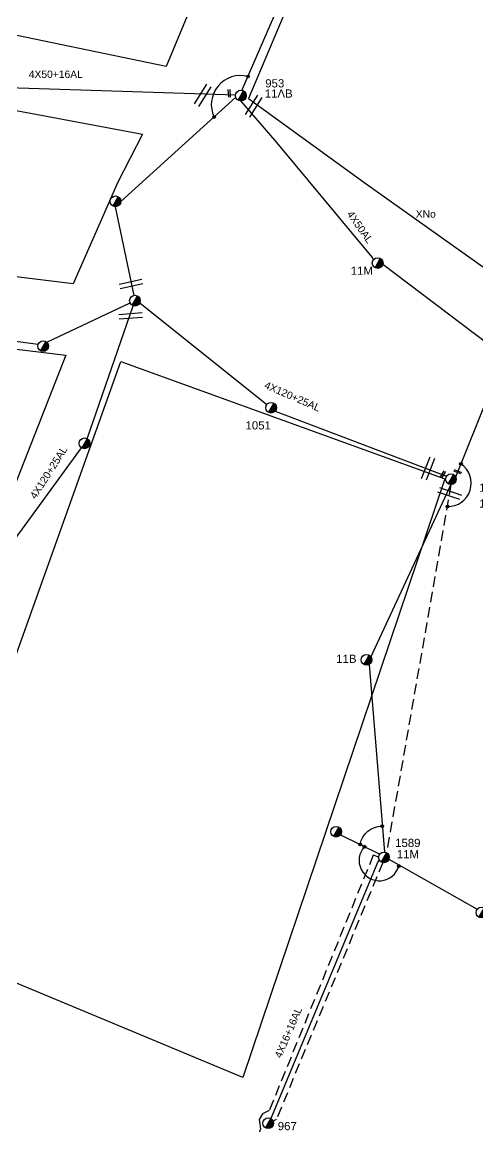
# Model space of a CAD drawing. Header units: millimetres. Extents: x 751 to 1825, y 358 to 872.
# Drawn here: x 917.9 to 973.6, y 631.4 to 766.6 of the extents above; entities that cross this region are included whole.
import ezdxf

# ---------------------------------------------------------------- set-up
doc = ezdxf.new("R2010")
doc.units = ezdxf.units.MM
doc.linetypes.add('DASHED', pattern=[19.05, 12.7, -6.35])
for name, color, linetype in [('Άγνωστα', 7, 'Continuous'), ('Γέφυρες Εναέριου Δικτύου', 7, 'Continuous'), ('Γυμνά εναέρια ΧΤ (3Φ)   4x50AL', 7, 'Continuous'), ('Γυμνά εναέρια ΧΤ και ΦΟΠ (3Φ)   4x16+16AL', 7, 'Continuous'), ('Γυμνά εναέρια ΧΤ και ΦΟΠ (3Φ)   4x50+16AL', 7, 'Continuous'), ('Επιγραφές - Σχήματα', 7, 'Continuous'), ('Μηχανική τομή', 7, 'Continuous'), ('Στύλος ΦΜ', 7, 'Continuous'), ('Στύλος ΦΜ @ 1', 7, 'Continuous'), ('Συνδέσεις', 7, 'Continuous'), ('Συνεστραμμένα ΧΤ   4x120+25 AL', 7, 'SYN_LINE'), ('Τομή', 7, 'Continuous'), ('Υπόβαθρο ΔΕΗ', 7, 'Continuous')]:
    doc.layers.add(name, color=color, linetype=linetype)
doc.styles.get("Standard").update_dxf_attribs({"font": 'arial.ttf'})
doc.linetypes.add('SYN_LINE', pattern='A,0.5,-0.0001,["/\\/\\/\\/",Standard,S=0.1,R=0,X=0,Y=-0.05],-0.25', length=0.7501)

# ---------------------------------------------------------------- blocks, each defined once
blk = doc.blocks.new('ΥΠΑΡΧΩΝ ΤΣΙΜΕΝΤΕΝΙΟΣ ΣΤΥΛΟΣ')
at = {"layer": 'Στύλος ΦΜ'}
blk.add_hatch(color=256, dxfattribs=at).paths.add_polyline_path([(-1.29, -2.28, 0.574793), (2.62, 0, 0.268822), (1.3, 2.27)])
blk.add_line((-1.29, -2.28), (1.3, 2.27), dxfattribs=at)
blk.add_circle((0, 0), 2.62, dxfattribs=at)
at = {"layer": 'Στύλος ΦΜ', "flags": 4}
for tag, p in [('ΑΡΙΘΜΟΣ', (-4.68, 8.05)), ('ΤΥΠΟΣ', (-4.91, 3.03))]:
    blk.add_attdef(tag, p, '', height=4, dxfattribs=at)
blk = doc.blocks.new('ΤΟΜΗ')
at = {"layer": 'Τομή', "ltscale": 40}
for p, q in [((-5.68, 0), (5.68, 0)), ((5.68, -2.33), (-5.68, -2.33))]:
    blk.add_line(p, q, dxfattribs=at)
blk = doc.blocks.new('ΜΗΧΑΝΙΚΗ ΤΟΜΗ')
at = {"layer": 'Μηχανική τομή', "ltscale": 40}
for p, q in [((-1.89, 0.78), (1.89, 0.78)), ((1.89, 0), (-1.89, 0))]:
    blk.add_line(p, q, dxfattribs=at)
blk = doc.blocks.new('_ΣΥΝΔΕΣΗ')
at = {"layer": 'Συνδέσεις', "linetype": 'SYN_LINE', "ltscale": 40}
blk.add_hatch(color=256, dxfattribs=at).paths.add_polyline_path([(0.5, -0.01, 1), (-0.5, -0.01, 1)])
at = {"layer": 'Συνδέσεις'}
blk.add_circle((0, -0.01), 0.5, dxfattribs=at)

msp = doc.modelspace()

# ---------------------------------------------------------------- linework, layer by layer
at = {"layer": 'Άγνωστα', "color": 5, "linetype": 'DASHED', "ltscale": 0.1}
for points in [[(970.32, 709.97), (962.45, 664.91)], [(961.52, 664.36), (960.82, 664.62), (948.11, 633.39), (947.28, 632.97), (946.88, 632.28), (946.94, 631.76), (947.02, 631.1), (937.85, 606.13)]]:
    msp.add_lwpolyline(points, dxfattribs=at)
at = {"layer": 'Άγνωστα', "color": 85, "linetype": 'DASHED', "ltscale": 0.1}
msp.add_lwpolyline([(961.99, 663.71), (948.95, 632.26), (948.57, 632.09)], dxfattribs=at)
at = {"layer": 'Γέφυρες Εναέριου Δικτύου', "ltscale": 0.1}
for points in [[(969.89, 707.28, 0.748657), (971.53, 712.5, -2.48323)], [(959.21, 665.92, -0.369554), (961.92, 668.18, 2.941814)], [(959.75, 665.65, 1.268909), (963.95, 663.29, -12.95662)]]:
    msp.add_lwpolyline(points, format="xyb", dxfattribs=at)
msp.add_arc((944.58, 756.45), 3.56, 75.0193, 205.4276, dxfattribs=at)
at = {"layer": 'Γυμνά εναέρια ΧΤ (3Φ)   4x50AL', "color": 5, "ltscale": 0.1}
for points in [[(960.83, 737.46), (960.71, 737.75), (948.84, 752.08), (944.64, 756.91)], [(976.38, 726), (976.38, 726), (961.99, 736.91)], [(970.9, 710.93), (976.56, 724.89)]]:
    msp.add_lwpolyline(points, dxfattribs=at)
at = {"layer": 'Γυμνά εναέρια ΧΤ και ΦΟΠ (3Φ)   4x16+16AL', "color": 27, "ltscale": 0.1}
for points in [[(970.32, 709.97), (960.53, 688.9)], [(960.32, 687.97), (962.2, 665)], [(961.56, 664.03), (961.38, 663.81), (948.29, 632.39)]]:
    msp.add_lwpolyline(points, dxfattribs=at)
at = {"layer": 'Γυμνά εναέρια ΧΤ και ΦΟΠ (3Φ)   4x16+16AL', "color": 85, "ltscale": 0.1}
for points in [[(956.82, 667.1), (961.61, 664.74)], [(962.74, 664.12), (973.54, 658.03)]]:
    msp.add_lwpolyline(points, dxfattribs=at)
at = {"layer": 'Γυμνά εναέρια ΧΤ και ΦΟΠ (3Φ)   4x50+16AL', "color": 133, "ltscale": 0.1}
msp.add_lwpolyline([(903.52, 758.94), (944, 757.67)], dxfattribs=at)
at = {"layer": 'Συνεστραμμένα ΧΤ   4x120+25 AL', "color": 85, "linetype": 'SYN_LINE', "ltscale": 10}
for points in [[(944.77, 758.2), (958.89, 790.81)], [(944.02, 757.36), (929.96, 744.62)], [(931.58, 733.11), (931.58, 733.11), (929.31, 743.96)]]:
    msp.add_lwpolyline(points, dxfattribs=at)
at = {"layer": 'Συνεστραμμένα ΧΤ   4x120+25 AL', "color": 1, "linetype": 'SYN_LINE', "ltscale": 10}
for points in [[(920.91, 727.37), (931.09, 732.19)], [(932.28, 732.21), (947.82, 719.78)], [(890.69, 731.04), (890.79, 730.99), (919.85, 727.15)], [(948.84, 718.96), (969.77, 710.98)]]:
    msp.add_lwpolyline(points, dxfattribs=at)
at = {"layer": 'Συνεστραμμένα ΧΤ   4x120+25 AL', "color": 2, "linetype": 'SYN_LINE', "ltscale": 10}
for points in [[(925.84, 715.58), (925.84, 715.58), (931.47, 731.85)], [(912.1, 696.61), (925.16, 714.46)]]:
    msp.add_lwpolyline(points, dxfattribs=at)
at = {"layer": 'Υπόβαθρο ΔΕΗ', "ltscale": 0.1}
for points in [[(905.61, 767.31), (910.15, 796.1), (948.06, 791.33), (935.5, 761.1), (905.61, 767.31)], [(902.77, 728.29), (923.24, 725.79), (900.19, 667.19), (880.04, 676.91), (902.77, 728.29)], [(929.94, 725.02), (969.59, 710.67), (944.89, 637.43), (904.66, 654.17), (929.94, 725.02)]]:
    msp.add_lwpolyline(points, dxfattribs=at)
for points in [[(999.54, 746.98), (1012.42, 759.39), (1010.93, 768.05), (988.97, 778.15), (959.58, 790.44), (945.55, 757.19), (959.65, 746.98), (982.61, 730.66)], [(929.58, 746.98), (924.13, 734.51), (901.09, 737.33), (902.5, 746.98), (904.06, 758.2), (932.62, 752.84)]]:
    msp.add_lwpolyline(points, close=True, dxfattribs=at)

# ---------------------------------------------------------------- block references
at = {"layer": 'Μηχανική τομή', "ltscale": 0.1}
for p, xscale, yscale, zscale, rotation in [((943.31, 757.84), 0.2499999999999555, 0.2499999999999555, 0.2499999999999555, 93.80331144698862), ((969.42, 711.14), 0.2499999999999724, 0.2499999999999724, 0.2499999999999724, 60.14012625613506), ((971.1, 711.44), 0.250000000000013, 0.250000000000013, 0.250000000000013, 338.7754599826395)]:
    msp.add_blockref('ΜΗΧΑΝΙΚΗ ΤΟΜΗ', p, dxfattribs=dict(at, xscale=xscale, yscale=yscale, zscale=zscale, rotation=rotation))
at = {"layer": 'Στύλος ΦΜ @ 1', "ltscale": 0.1}
ref = msp.add_blockref('ΥΠΑΡΧΩΝ ΤΣΙΜΕΝΤΕΝΙΟΣ ΣΤΥΛΟΣ', (944.64, 757.56), dxfattribs=dict(at, xscale=0.25, yscale=0.25, zscale=0.25))
ref.add_attrib('ΤΥΠΟΣ', '11ΛB', (947.55, 757.31), dxfattribs={"layer": 'Στύλος ΦΜ', "height": 1, "flags": 4})
ref.add_attrib('ΑΡΙΘΜΟΣ', '953', (947.61, 758.56), dxfattribs={"layer": 'Στύλος ΦΜ', "height": 1, "flags": 4})
at = {"layer": 'Στύλος ΦΜ @ 1', "ltscale": 0.1, "xscale": 0.25, "yscale": 0.25, "zscale": 0.25}
for p in [(929.3, 744.62), (931.68, 732.47), (920.46, 726.9), (925.51, 715.01), (956.29, 667.49), (974.04, 657.61)]:
    msp.add_blockref('ΥΠΑΡΧΩΝ ΤΣΙΜΕΝΤΕΝΙΟΣ ΣΤΥΛΟΣ', p, dxfattribs=at)
at = {"layer": 'Στύλος ΦΜ @ 1', "ltscale": 0.1}
ref = msp.add_blockref('ΥΠΑΡΧΩΝ ΤΣΙΜΕΝΤΕΝΙΟΣ ΣΤΥΛΟΣ', (961.36, 737.07), dxfattribs=dict(at, xscale=0.25, yscale=0.25, zscale=0.25))
ref.add_attrib('ΤΥΠΟΣ', '11M', (958.06, 735.63), dxfattribs={"layer": 'Στύλος ΦΜ', "height": 1, "flags": 4})
ref = msp.add_blockref('ΥΠΑΡΧΩΝ ΤΣΙΜΕΝΤΕΝΙΟΣ ΣΤΥΛΟΣ', (948.33, 719.37), dxfattribs=dict(at, xscale=0.25, yscale=0.25, zscale=0.25))
ref.add_attrib('ΑΡΙΘΜΟΣ', '1051', (945.2, 716.71), dxfattribs={"layer": 'Στύλος ΦΜ', "height": 1, "flags": 4})
ref = msp.add_blockref('ΥΠΑΡΧΩΝ ΤΣΙΜΕΝΤΕΝΙΟΣ ΣΤΥΛΟΣ', (970.32, 710.63), dxfattribs=dict(at, xscale=0.25, yscale=0.25, zscale=0.25))
ref.add_attrib('ΤΥΠΟΣ', '1052', (973.77, 709.09), dxfattribs={"layer": 'Στύλος ΦΜ', "height": 1, "flags": 4})
ref.add_attrib('ΑΡΙΘΜΟΣ', '11ΛB', (973.77, 707.15), dxfattribs={"layer": 'Στύλος ΦΜ', "height": 1, "flags": 4})
ref = msp.add_blockref('ΥΠΑΡΧΩΝ ΤΣΙΜΕΝΤΕΝΙΟΣ ΣΤΥΛΟΣ', (959.99, 688.53), dxfattribs=dict(at, xscale=0.25, yscale=0.25, zscale=0.25))
ref.add_attrib('ΤΥΠΟΣ', '11B', (956.29, 688.15), dxfattribs={"layer": 'Στύλος ΦΜ', "height": 1, "flags": 4})
ref = msp.add_blockref('ΥΠΑΡΧΩΝ ΤΣΙΜΕΝΤΕΝΙΟΣ ΣΤΥΛΟΣ', (962.13, 664.35), dxfattribs=dict(at, xscale=0.25, yscale=0.25, zscale=0.25))
ref.add_attrib('ΤΥΠΟΣ', '1589', (963.49, 665.62), dxfattribs={"layer": 'Στύλος ΦΜ', "height": 1, "flags": 4})
ref.add_attrib('ΑΡΙΘΜΟΣ', '11M', (963.7, 664.24), dxfattribs={"layer": 'Στύλος ΦΜ', "height": 1, "flags": 4})
ref = msp.add_blockref('ΥΠΑΡΧΩΝ ΤΣΙΜΕΝΤΕΝΙΟΣ ΣΤΥΛΟΣ', (947.97, 631.82), dxfattribs=dict(at, xscale=0.25, yscale=0.25, zscale=0.25))
ref.add_attrib('ΤΥΠΟΣ', '967', (949.14, 630.97), dxfattribs={"layer": 'Στύλος ΦΜ', "height": 1, "flags": 4})
at = {"layer": 'Συνδέσεις', "zscale": 0.345700799648589}
for p, xscale, yscale in [((945.51, 759.9), 0.3, 0.3), ((941.37, 754.93), 0.3, 0.3), ((971.54, 712.5), 0.345700799648589, 0.345700799648589), ((969.89, 707.29), 0.345700799648589, 0.345700799648589), ((961.92, 668.18), 0.345700799648589, 0.345700799648589), ((959.21, 665.92), 0.345700799648589, 0.345700799648589), ((959.75, 665.66), 0.345700799648589, 0.345700799648589), ((963.95, 663.29), 0.345700799648589, 0.345700799648589)]:
    msp.add_blockref('_ΣΥΝΔΕΣΗ', p, dxfattribs=dict(at, xscale=xscale, yscale=yscale))
at = {"layer": 'Τομή', "ltscale": 0.1}
for p, xscale, yscale, zscale, rotation in [((939.71, 757.74), 0.2499999999999978, 0.2499999999999978, 0.2499999999999978, 57.69977459359956), ((945.95, 756.43), 0.2499999999999978, 0.2499999999999978, 0.2499999999999978, 57.69977459359956), ((931.14, 734.8), 0.2499999999999879, 0.2499999999999879, 0.2499999999999879, 12.28750778013394), ((931.14, 730.9), 0.2500000000000491, 0.2500000000000491, 0.2500000000000491, 4.281511704761848), ((967.25, 712.04), 0.2500000000000022, 0.2500000000000022, 0.2500000000000022, 68.69754721818596), ((970.07, 708.59), 0.2500000000000518, 0.2500000000000518, 0.2500000000000518, 160.9485172919734)]:
    msp.add_blockref('ΤΟΜΗ', p, dxfattribs=dict(at, xscale=xscale, yscale=yscale, zscale=zscale, rotation=rotation))

# ---------------------------------------------------------------- texts
at = {"layer": 'Γυμνά εναέρια ΧΤ (3Φ)   4x50AL', "color": 7, "ltscale": 0.1, "insert": (958.28, 743.58), "char_height": 0.9, "width": 84.1859, "attachment_point": 1, "rotation": 305.0917}
msp.add_mtext('4X50AL', dxfattribs=at)
at = {"layer": 'Γυμνά εναέρια ΧΤ και ΦΟΠ (3Φ)   4x16+16AL', "color": 7, "ltscale": 0.1, "insert": (948.73, 640.06), "char_height": 0.9, "width": 84.1859, "attachment_point": 1, "rotation": 66.9122}
msp.add_mtext('4X16+16AL', dxfattribs=at)
at = {"layer": 'Γυμνά εναέρια ΧΤ και ΦΟΠ (3Φ)   4x50+16AL', "color": 7, "ltscale": 0.1, "insert": (918.7, 760.62), "char_height": 0.9, "width": 84.1859, "attachment_point": 1}
msp.add_mtext('4X50+16AL', dxfattribs=at)
at = {"layer": 'Επιγραφές - Σχήματα', "ltscale": 0.1, "insert": (966.02, 743.53), "char_height": 0.9, "width": 8.5591, "attachment_point": 1}
msp.add_mtext('XNo', dxfattribs=at)
at = {"layer": 'Συνεστραμμένα ΧΤ   4x120+25 AL', "color": 7, "linetype": 'DASHED', "ltscale": 0.1, "char_height": 0.9, "width": 84.1859, "attachment_point": 1}
for insert, rotation in [((947.77, 722.63), 336.386), ((918.78, 708.6), 57.4981)]:
    msp.add_mtext('4X120+25AL', dxfattribs=dict(at, insert=insert, rotation=rotation))

doc.saveas('drawing.dxf')
